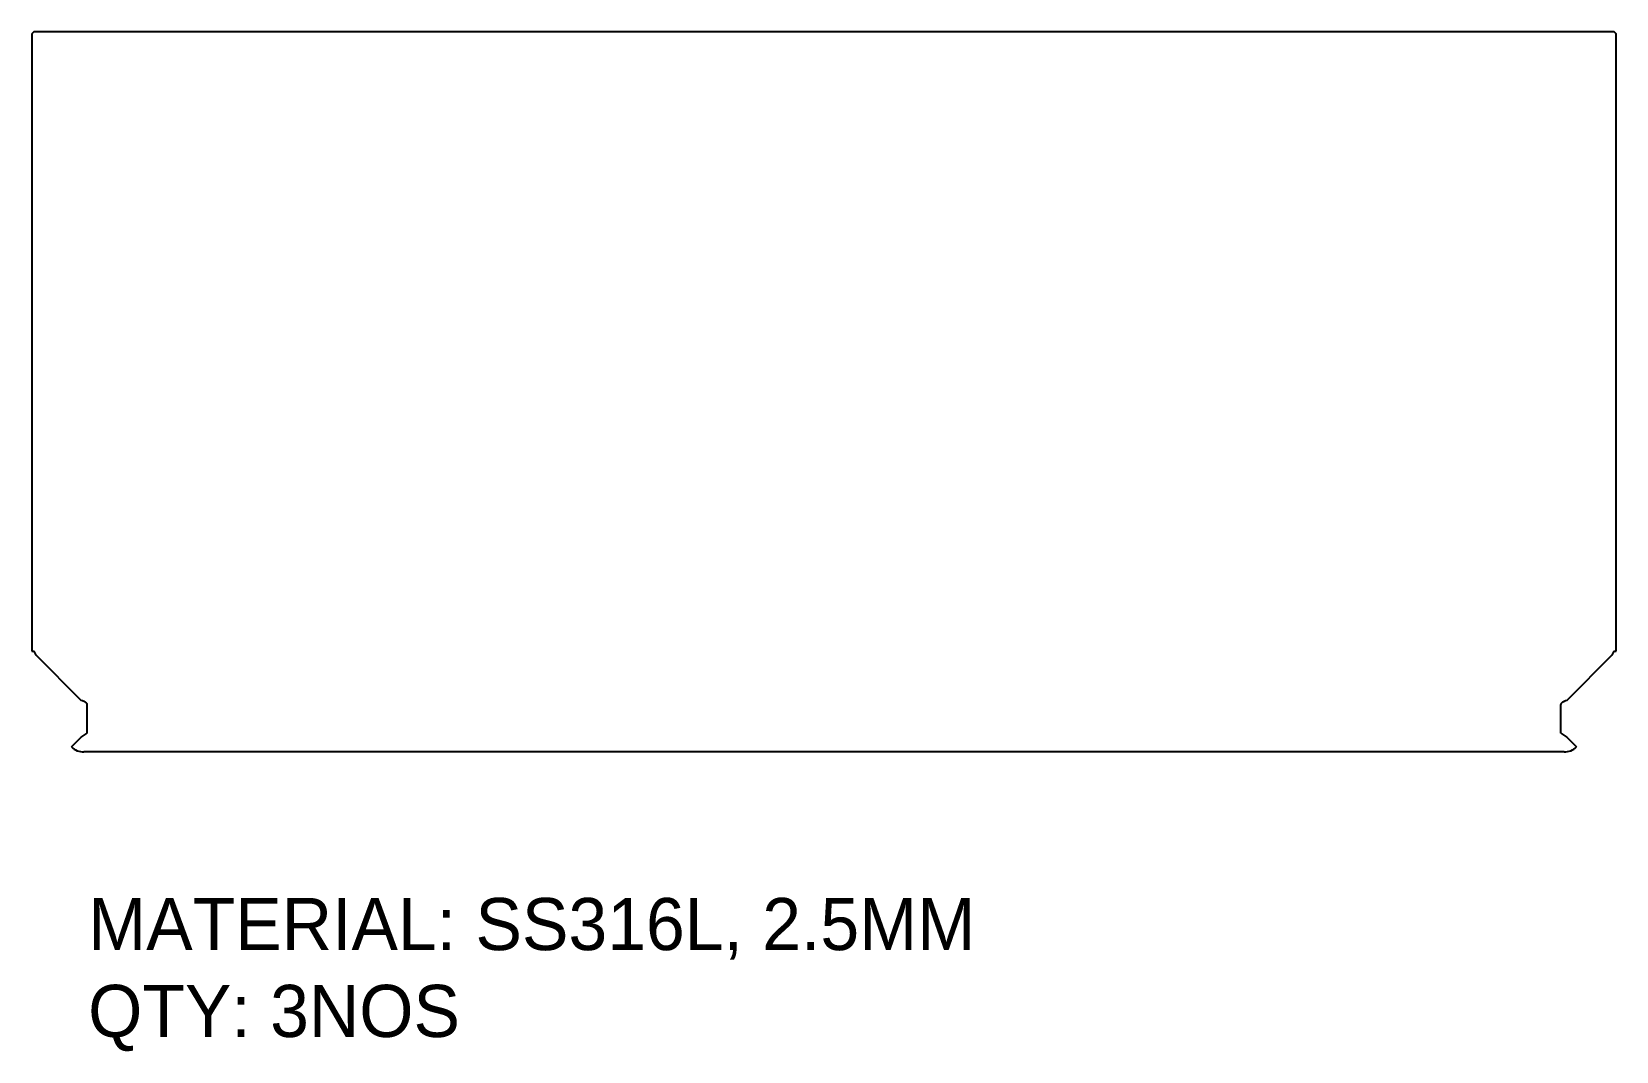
# Model space of a CAD drawing. Header units: millimetres. Extents: x -456 to 456, y -407 to 180.
import ezdxf

# ---------------------------------------------------------------- set-up
doc = ezdxf.new("R2010")
doc.units = ezdxf.units.MM
doc.layers.add('LaserCutting', color=3, linetype='Continuous')

msp = doc.modelspace()

# ---------------------------------------------------------------- linework, layer by layer
at = {"layer": 'LaserCutting', "linetype": 'Continuous', "lineweight": 25}
for p, q in [((-456, 178), (-456, -176.5)), ((454, 180), (-454, 180)), ((456, -176.5), (456, 178)), ((-456, -176.5), (-454.5, -176.5)), ((-453.5, -178.86), (-454.5, -176.5)), ((-427.5, -204.86), (-453.5, -178.86)), ((453.5, -178.86), (427.5, -204.86)), ((454.5, -176.5), (453.5, -178.86)), ((454.5, -176.5), (456, -176.5)), ((-424, -223.71), (-424, -207.21)), ((424, -223.71), (424, -207.21)), ((-433.07, -231.64), (-427.5, -226.07)), ((-427.5, -226.07), (-424, -223.71)), ((424, -223.71), (427.5, -226.07)), ((427.5, -226.07), (433.07, -231.64)), ((426, -234.57), (-426, -234.57))]:
    msp.add_line(p, q, dxfattribs=at)
for centre, radius, start, end in [((-454, 178), 2, 90, 180), ((454, 178), 2, 0, 90), ((-426, -224.57), 10, 225, 270), ((426, -224.57), 10, 270, 315)]:
    msp.add_arc(centre, radius, start, end, dxfattribs=at)
for points, knots in [([(-424, -207.21), (-424.01, -207.11), (-424.02, -207.02), (-424.07, -206.9), (-424.09, -206.87), (-424.14, -206.79), (-424.17, -206.74), (-424.24, -206.65), (-424.3, -206.59), (-424.39, -206.49), (-424.43, -206.46), (-424.49, -206.41), (-424.5, -206.4), (-424.54, -206.36), (-424.57, -206.34), (-424.7, -206.24), (-424.84, -206.15), (-425.07, -206.01), (-425.15, -205.96), (-425.28, -205.89), (-425.33, -205.86), (-425.39, -205.82), (-425.42, -205.81), (-425.45, -205.79), (-425.47, -205.79), (-425.49, -205.77), (-425.51, -205.76), (-425.9, -205.56), (-426.57, -205.26), (-427.5, -204.86)], [0, 0, 0, 0, 0.0625, 0.0625, 0.09375, 0.09375, 0.125, 0.125, 0.1875, 0.1875, 0.21875, 0.21875, 0.234375, 0.234375, 0.25, 0.25, 0.375, 0.375, 0.4375, 0.4375, 0.46875, 0.46875, 0.484375, 0.484375, 0.492188, 0.492188, 0.5, 0.5, 1, 1, 1, 1]), ([(427.5, -204.86), (427.03, -205.06), (426.63, -205.23), (426.14, -205.46), (425.99, -205.53), (425.79, -205.62), (425.73, -205.65), (425.64, -205.69), (425.62, -205.71), (425.58, -205.73), (425.56, -205.74), (425.54, -205.75), (425.54, -205.75), (425.53, -205.76), (425.53, -205.76), (425.32, -205.86), (425.14, -205.96), (424.91, -206.1), (424.84, -206.15), (424.74, -206.22), (424.71, -206.24), (424.66, -206.28), (424.64, -206.29), (424.61, -206.31), (424.61, -206.32), (424.5, -206.4), (424.43, -206.46), (424.33, -206.56), (424.3, -206.59), (424.24, -206.65), (424.22, -206.67), (424.08, -206.86), (424.01, -207.01), (424, -207.21)], [0, 0, 0, 0, 0.25, 0.25, 0.375, 0.375, 0.4375, 0.4375, 0.46875, 0.46875, 0.484375, 0.484375, 0.492188, 0.492188, 0.5, 0.5, 0.625, 0.625, 0.6875, 0.6875, 0.71875, 0.71875, 0.734375, 0.734375, 0.75, 0.75, 0.8125, 0.8125, 0.84375, 0.84375, 0.875, 0.875, 1, 1, 1, 1])]:
    msp.add_open_spline(points, degree=3, knots=knots, dxfattribs=at)

# ---------------------------------------------------------------- texts
at = {"insert": (-423.51, -318.59), "char_height": 30, "width": 918.2535, "attachment_point": 1}
msp.add_mtext('{MATERIAL: SS316L, 2.5MM\\PQTY: 3NOS}', dxfattribs=at)

doc.saveas('drawing.dxf')
